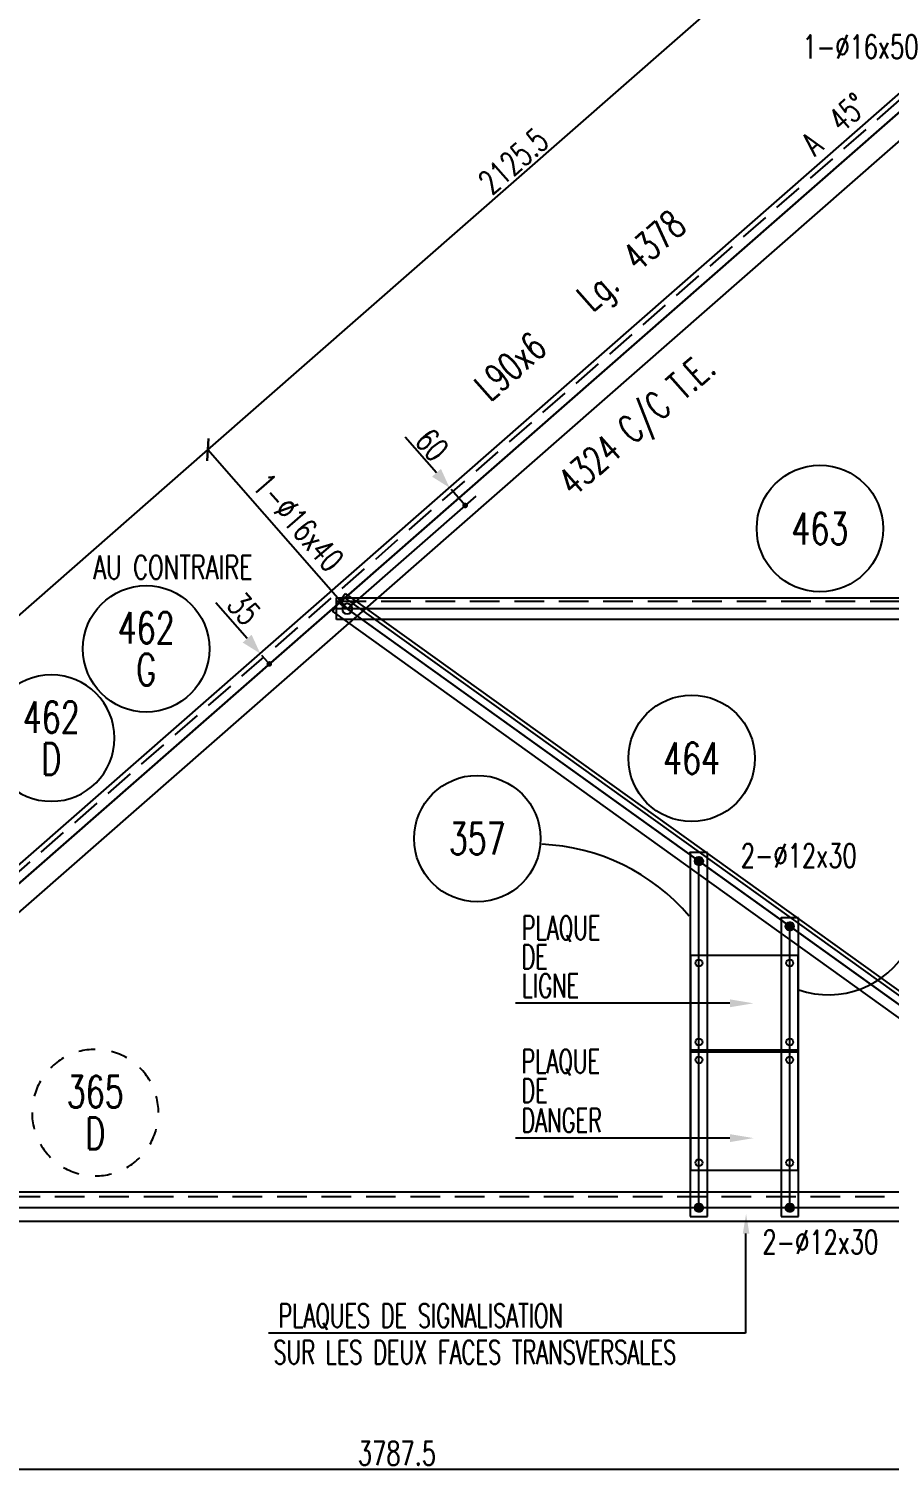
# Model space of a CAD drawing. Extents: x 142141 to 158361, y -178354 to -166874.
# Drawn here: x 150325 to 152502, y -173139 to -169475 of the extents above; entities that cross this region are included whole.
import ezdxf
from ezdxf.enums import TextEntityAlignment as Align

# ---------------------------------------------------------------- set-up
doc = ezdxf.new("R2010")
doc.units = 0
doc.header["$LTSCALE"] = 150
doc.header["$MEASUREMENT"] = 0
doc.linetypes.add('DASHED', pattern=[0.75, 0.5, -0.25])
doc.layers.get('0').update_dxf_attribs({"linetype": 'CONTINUOUS'})
for name, color, linetype in [('ASSI', 6, 'CONTINUOUS'), ('BOLLINI_1', 7, 'CONTINUOUS'), ('BOLLINI_5', 7, 'CONTINUOUS'), ('FORI', 2, 'CONTINUOUS'), ('LINEA_ANG', 2, 'CONTINUOUS'), ('LINEE_PIASTRE', 2, 'CONTINUOUS'), ('LS', 7, 'CONTINUOUS'), ('PIASTRE', 5, 'CONTINUOUS'), ('QT_MAL', 7, 'CONTINUOUS'), ('QT_MPR', 7, 'CONTINUOUS'), ('TESTI_A_P', 7, 'CONTINUOUS'), ('TRAT-Y', 7, 'DASHED')]:
    doc.layers.add(name, color=color, linetype=linetype)
doc.styles.add('QUOTE', font='ROMANS8.SHX', dxfattribs={"width": 0.7})
doc.styles.add('RQL', font='ROMANS8.SHX', dxfattribs={"width": 0.7})
doc.styles.add('RS', font='ROMANS8.shx', dxfattribs={"width": 0.7})
doc.styles.get("Standard").update_dxf_attribs({"font": 'ROMANS8.SHX', "width": 0.7})
doc.dimstyles.new('FRECCE1', dxfattribs={"dimtxt": 60, "dimasz": 6.6667, "dimexe": 0, "dimexo": 0, "dimgap": 1, "dimtad": 1, "dimdec": 0, "dimzin": 0, "dimdsep": 46, "dimtxsty": 'RS', "dimblk1": 'QUOTP', "dimblk2": 'QUOTF', "dimsah": 1, "dimcen": 0, "dimclrd": 2, "dimclre": 2, "dimclrt": 7, "dimadec": 0, "dimazin": 0, "dimtfac": 1, "dimtdec": 0, "dimtix": 1, "dimtmove": 2, "dimatfit": 3, "dimldrblk": 'QUOTP', "dimfxl": 1, "dimtolj": 1, "dimtzin": 0, "dimarcsym": 0})
doc.dimstyles.new('TRATTO', dxfattribs={"dimscale": 0, "dimtxt": 60, "dimasz": 40, "dimexe": 0, "dimexo": 0, "dimgap": 10, "dimtad": 1, "dimrnd": 0.5, "dimdsep": 46, "dimtxsty": 'RS', "dimblk1": 'OBLIQUE', "dimblk2": 'OBLIQUE', "dimsah": 1, "dimcen": 0.09, "dimclrd": 2, "dimclre": 2, "dimclrt": 7, "dimadec": 0, "dimazin": 0, "dimtfac": 1, "dimtix": 1, "dimtmove": 2, "dimatfit": 3, "dimfxl": 1, "dimtolj": 1, "dimtzin": 0, "dimarcsym": 0})

# ---------------------------------------------------------------- blocks, each defined once
blk = doc.blocks.new('ASSE98')
blk.add_line((0, 0), (1, 0))
at = {"color": 7, "style": 'QUOTE', "width": 0.5, "flags": 1}
for tag, p in [('TI', (1.38308, 6.82731)), ('DI_S', (1.38308, 6.42178)), ('D_S', (1.38308, 6.02092)), ('E_S', (1.38308, 5.68065)), ('NFORI', (1.36454, 5.29792)), ('ALAR', (1.36349, 4.93246)), ('FAM', (1.3775, 4.54645)), ('ALA', (1.38308, 4.19257)), ('DISP2', (1.38308, 3.84971)), ('DISP1', (1.38308, 3.50686)), ('PINZAF', (1.38308, 3.164)), ('PINZAI', (1.38308, 2.82114)), ('TRP', (1.38308, 2.47829)), ('NP', (1.38308, 2.13543)), ('SV', (1.38308, 1.79257)), ('PESO', (1.38308, 1.44971)), ('QUA', (1.38308, 1.10686)), ('LUN', (1.38308, 0.764)), ('PROF', (1.38308, 0.42114)), ('POS', (1.38308, 0.07829))]:
    blk.add_attdef(tag, p, '', height=0.2, dxfattribs=at)
at = {"color": 7, "flags": 1}
for tag, p in [('LAV1', (3.07431, 6.82847)), ('LAV2', (3.07431, 6.49513)), ('LAV3', (3.07431, 6.1618)), ('LAV4', (3.07431, 5.82847)), ('LAV5', (3.07431, 5.49513)), ('LAV6', (3.07431, 5.1618)), ('LAV7', (3.07431, 4.82847)), ('LAV8', (3.07431, 4.49513)), ('LAV9', (3.07431, 4.1618)), ('LAV10', (3.07431, 3.82847))]:
    blk.add_attdef(tag, p, '', height=0.2, dxfattribs=at)
blk = doc.blocks.new('16')
blk.add_circle((0, 0), 1)
blk = doc.blocks.new('YYY')
blk.add_circle((0, 0), 8)
at = {"color": 3, "style": 'RQL', "width": 0.7}
for tag, p in [('POS3', (0, 0.65)), ('POS2', (0, -4.63))]:
    blk.add_attdef(tag, text='', height=4, dxfattribs=at).set_placement(p, align=Align.CENTER)
at = {"style": 'RQL', "width": 0.7, "flags": 1}
blk.add_attdef('TIPO', text='', height=3, dxfattribs=at).set_placement((0, 0), align=Align.MIDDLE_CENTER)
blk = doc.blocks.new('_OBLIQUE')
at = {"color": 0, "linetype": 'ByBlock'}
blk.add_line((-0.5, -0.5), (0.5, 0.5), dxfattribs=at)
blk = doc.blocks.new('*D60')
at = {"layer": 'QT_MPR', "color": 2, "lineweight": -2, "transparency": 16777216}
for p, q in [((149124.5, -171988.4), (150778.3, -170539.6)), ((151130.9, -170942.1), (150778.3, -170539.6)), ((149460.7, -172372.1), (149124.5, -171988.4))]:
    blk.add_line(p, q, dxfattribs=at)
at = {"layer": 'QT_MPR', "color": 2, "lineweight": -2, "transparency": 16777216, "xscale": 40, "yscale": 40, "zscale": 40}
for p, rotation in [((150778.3, -170539.6), 41.22075104371856), ((149124.5, -171988.4), 221.2207510437186)]:
    blk.add_blockref('_OBLIQUE', p, dxfattribs=dict(at, rotation=rotation))
at = {"layer": 'QT_MPR', "color": 7, "transparency": 16777216, "insert": (149925, -171233.9), "char_height": 60, "attachment_point": 5, "rotation": 41.2208, "style": 'RS'}
blk.add_mtext('\\A1;2198.5', dxfattribs=at)
blk = doc.blocks.new('*D61')
at = {"layer": 'QT_MPR', "color": 2, "lineweight": -2, "transparency": 16777216}
for p, q in [((150778.3, -170539.6), (152377, -169139)), ((152713.2, -169522.7), (152377, -169139)), ((151130.9, -170942.1), (150778.3, -170539.6))]:
    blk.add_line(p, q, dxfattribs=at)
at = {"layer": 'QT_MPR', "color": 2, "lineweight": -2, "transparency": 16777216, "xscale": 40, "yscale": 40, "zscale": 40}
for p, rotation in [((152377, -169139), 41.22075104371856), ((150778.3, -170539.6), 221.2207510437186)]:
    blk.add_blockref('_OBLIQUE', p, dxfattribs=dict(at, rotation=rotation))
at = {"layer": 'QT_MPR', "color": 7, "transparency": 16777216, "insert": (151551.3, -169809.2), "char_height": 60, "attachment_point": 5, "rotation": 41.2208, "style": 'RS'}
blk.add_mtext('\\A1;2125.5', dxfattribs=at)
blk = doc.blocks.new('QUOTP')
at = {"layer": 'ASSI', "color": 2, "const_width": 1.07}
blk.add_lwpolyline([(-0.53, 0, 1), (0.53, 0, 1)], format="xyb", close=True, dxfattribs=at)
blk = doc.blocks.new('QUOTF')
at = {"layer": 'LS', "color": 2}
blk.add_line((7.5, 0), (25.5, 0), dxfattribs=at)
blk.add_solid([(7.5, 2.25), (0, 0), (7.5, -2.25)], dxfattribs=at)
blk = doc.blocks.new('*D119')
at = {"layer": 'QT_MAL', "color": 2, "lineweight": -2, "transparency": 16777216}
for p, q in [((151424.8, -170675.8), (151394.1, -170640.7)), ((151429.2, -170680.8), (151429.2, -170680.8))]:
    blk.add_line(p, q, dxfattribs=at)
at = {"layer": 'QT_MAL', "color": 2, "lineweight": -2, "transparency": 16777216, "xscale": 6.6667, "yscale": 6.6667, "zscale": 6.6667}
for name, p, rotation in [('QUOTF', (151389.7, -170635.7), 131.2207510432782), ('QUOTP', (151429.2, -170680.8), 311.2207510432781)]:
    blk.add_blockref(name, p, dxfattribs=dict(at, rotation=rotation))
at = {"layer": 'QT_MAL', "color": 7, "transparency": 16777216, "insert": (151345.4, -170527.6), "char_height": 60, "attachment_point": 5, "rotation": 311.2208, "style": 'RS'}
blk.add_mtext('\\A1;60', dxfattribs=at)
blk = doc.blocks.new('*D120')
at = {"layer": 'QT_MAL', "color": 2, "lineweight": -2, "transparency": 16777216}
for p, q in [((150929.2, -171076.7), (150914.9, -171060.5)), ((150933.6, -171081.8), (150933.6, -171081.8))]:
    blk.add_line(p, q, dxfattribs=at)
at = {"layer": 'QT_MAL', "color": 2, "lineweight": -2, "transparency": 16777216, "xscale": 6.6667, "yscale": 6.6667, "zscale": 6.6667}
for name, p, rotation in [('QUOTF', (150910.6, -171055.4), 131.2207510432782), ('QUOTP', (150933.6, -171081.8), 311.2207510432781)]:
    blk.add_blockref(name, p, dxfattribs=dict(at, rotation=rotation))
at = {"layer": 'QT_MAL', "color": 7, "transparency": 16777216, "insert": (150869.6, -170942), "char_height": 60, "attachment_point": 5, "rotation": 311.2208, "style": 'RS'}
blk.add_mtext('\\A1;35', dxfattribs=at)
blk = doc.blocks.new('www')
at = {"linetype": 'Continuous'}
for start, end in [(90, 105), (60, 75), (120, 135), (30, 45), (150, 165), (0, 15), (180, 195), (330, 345), (210, 225), (240, 255), (300, 315), (270, 285)]:
    blk.add_arc((0, 0), 8, start, end, dxfattribs=at)
at = {"color": 3, "style": 'RQL', "width": 0.7}
for tag, p in [('POS3', (0, 0.65)), ('POS2', (0, -4.63))]:
    blk.add_attdef(tag, text='', height=4, dxfattribs=at).set_placement(p, align=Align.CENTER)
at = {"style": 'RQL', "width": 0.7, "flags": 1}
blk.add_attdef('TIPO', text='', height=3, dxfattribs=at).set_placement((0, 0), align=Align.MIDDLE_CENTER)
blk = doc.blocks.new('xxx')
blk.add_circle((0, 0), 8)
at = {"color": 3, "style": 'RQL', "width": 0.7}
blk.add_attdef('POS', text='', height=4, dxfattribs=at).set_placement((0, 0), align=Align.MIDDLE)
at = {"style": 'RQL', "width": 0.7, "flags": 1}
for tag, p in [('POS1', (-0.39, -5.42)), ('TIPO', (-0.39, -8.66))]:
    blk.add_attdef(tag, p, '', height=2, dxfattribs=at)
blk = doc.blocks.new('*D75')
at = {"layer": 'LS', "color": 2, "lineweight": -2, "transparency": 16777216}
for p, q in [((149362.9, -172457.8), (149362.9, -173119.2)), ((153150.5, -172457.8), (153150.5, -173119.2)), ((149362.9, -173119.2), (153150.5, -173119.2))]:
    blk.add_line(p, q, dxfattribs=at)
at = {"layer": 'LS', "color": 2, "lineweight": -2, "transparency": 16777216, "xscale": 40, "yscale": 40, "zscale": 40, "rotation": 180}
blk.add_blockref('_OBLIQUE', (149362.9, -173119.2), dxfattribs=at)
at = {"layer": 'LS', "color": 2, "lineweight": -2, "transparency": 16777216, "xscale": 40, "yscale": 40, "zscale": 40}
blk.add_blockref('_OBLIQUE', (153150.5, -173119.2), dxfattribs=at)
at = {"layer": 'LS', "color": 7, "transparency": 16777216, "insert": (151256.7, -173079.2), "char_height": 60, "attachment_point": 5, "style": 'RS'}
blk.add_mtext('\\A1;3787.5', dxfattribs=at)
blk = doc.blocks.new('bull')
at = {"style": 'RS', "width": 0.7, "flags": 1}
for tag, p in [('NN', (-12.25, 0)), ('DIAMETRO', (0, -4.86)), ('SERRAGGIO', (0, -9.71)), ('LUNGHEZZA', (0, -14.57)), ('NB', (0, -19.43)), ('TIPO', (0, -24.12)), ('EL', (-0.14, -29))]:
    blk.add_attdef(tag, p, '', height=3, dxfattribs=at)
at = {"style": 'RS', "width": 0.7}
blk.add_attdef('BULLONE', (0, 0), '', height=3, dxfattribs=at)
blk = doc.blocks.new('12')
at = {"color": 0}
for p, q in [((-1, 0.06), (-0.06, 1)), ((-1, 0.01), (-0.01, 1)), ((-1, -0.03), (0.03, 1)), ((-1, -0.07), (0.07, 1)), ((0.09, -1), (-1, 0.09)), ((0.05, -1), (-1, 0.05)), ((0, -1), (-1, 0)), ((-0.99, 0.16), (-0.16, 0.99)), ((-0.99, 0.11), (-0.11, 0.99)), ((-0.99, -0.11), (0.11, 0.99)), ((-0.99, -0.15), (0.15, 0.99)), ((0.17, -0.99), (-0.99, 0.17)), ((0.13, -0.99), (-0.99, 0.13)), ((-0.98, 0.22), (-0.22, 0.98)), ((-0.98, -0.19), (0.19, 0.98)), ((0.21, -0.98), (-0.98, 0.21)), ((-0.97, -0.23), (0.23, 0.97)), ((0.24, -0.97), (-0.97, 0.24)), ((-0.96, 0.28), (-0.28, 0.96)), ((-0.96, -0.27), (0.27, 0.96)), ((0.28, -0.96), (-0.96, 0.28)), ((-0.95, -0.3), (0.3, 0.95)), ((0.31, -0.95), (-0.95, 0.31)), ((-0.94, 0.34), (-0.34, 0.94)), ((-0.94, -0.33), (0.33, 0.94)), ((0.35, -0.94), (-0.94, 0.35)), ((-0.93, -0.37), (0.37, 0.93)), ((0.38, -0.93), (-0.93, 0.38)), ((-0.92, -0.4), (0.4, 0.92)), ((-0.91, 0.42), (-0.42, 0.91)), ((0.41, -0.91), (-0.91, 0.41)), ((-0.9, -0.43), (0.43, 0.9)), ((0.44, -0.9), (-0.9, 0.44)), ((-0.89, -0.46), (0.46, 0.89)), ((0.47, -0.88), (-0.88, 0.47)), ((-0.87, -0.49), (0.49, 0.87)), ((0.5, -0.87), (-0.87, 0.5)), ((-0.86, 0.52), (-0.52, 0.86)), ((-0.86, -0.52), (0.52, 0.86)), ((0.53, -0.85), (-0.85, 0.53)), ((-0.84, -0.54), (0.54, 0.84)), ((0.55, -0.83), (-0.83, 0.55)), ((-0.82, -0.57), (0.57, 0.82)), ((0.58, -0.81), (-0.81, 0.58)), ((-0.8, -0.6), (0.6, 0.8)), ((0.61, -0.79), (-0.79, 0.61)), ((-0.78, -0.62), (0.62, 0.78)), ((0.63, -0.78), (-0.78, 0.63)), ((-0.76, -0.65), (0.65, 0.76)), ((0.66, -0.75), (-0.75, 0.66)), ((-0.74, -0.67), (0.67, 0.74)), ((0.68, -0.73), (-0.73, 0.68)), ((-0.72, -0.69), (0.69, 0.72)), ((0.7, -0.71), (-0.71, 0.7)), ((-0.7, -0.72), (0.72, 0.7)), ((0.73, -0.69), (-0.69, 0.73)), ((0.75, -0.67), (-0.67, 0.75)), ((-0.67, -0.74), (0.74, 0.67)), ((-0.65, -0.76), (0.76, 0.65)), ((0.77, -0.64), (-0.64, 0.77)), ((-0.63, -0.78), (0.78, 0.63)), ((0.79, -0.62), (-0.62, 0.79)), ((-0.6, -0.8), (0.8, 0.6)), ((0.81, -0.59), (-0.59, 0.81)), ((-0.57, -0.82), (0.82, 0.57)), ((0.83, -0.56), (-0.56, 0.83)), ((-0.55, -0.84), (0.84, 0.55)), ((0.84, -0.54), (-0.54, 0.84)), ((-0.52, -0.85), (0.85, 0.52)), ((0.86, -0.51), (-0.51, 0.86)), ((-0.49, -0.87), (0.87, 0.49)), ((0.88, -0.48), (-0.48, 0.88)), ((-0.46, -0.89), (0.89, 0.46)), ((0.89, -0.45), (-0.45, 0.89)), ((-0.43, -0.9), (0.9, 0.43)), ((0.91, -0.42), (-0.42, 0.91)), ((-0.4, -0.92), (0.92, 0.4)), ((0.92, -0.39), (-0.39, 0.92)), ((-0.37, -0.93), (0.93, 0.37)), ((0.93, -0.36), (-0.36, 0.93)), ((-0.34, -0.94), (0.94, 0.34)), ((0.95, -0.33), (-0.33, 0.95)), ((-0.3, -0.95), (0.95, 0.3)), ((0.96, -0.29), (-0.29, 0.96)), ((-0.27, -0.96), (0.96, 0.27)), ((0.97, -0.26), (-0.26, 0.97)), ((-0.23, -0.97), (0.97, 0.23)), ((0.98, -0.22), (-0.22, 0.98)), ((-0.2, -0.98), (0.98, 0.2)), ((0.98, -0.18), (-0.18, 0.98)), ((-0.16, -0.99), (0.99, 0.16)), ((0.99, -0.14), (-0.14, 0.99)), ((-0.12, -0.99), (0.99, 0.12)), ((0.99, -0.1), (-0.1, 0.99)), ((-0.08, -1), (1, 0.08)), ((1, -0.06), (-0.06, 1)), ((-0.04, -1), (1, 0.04)), ((1, -0.02), (-0.02, 1)), ((1, 0.02), (0.02, 1)), ((1, 0.07), (0.07, 1)), ((0.99, 0.12), (0.12, 0.99)), ((0.98, 0.17), (0.17, 0.98)), ((0.97, 0.23), (0.23, 0.97)), ((0.96, 0.29), (0.29, 0.96)), ((0.93, 0.36), (0.36, 0.93)), ((0.9, 0.44), (0.44, 0.9)), ((0.84, 0.55), (0.55, 0.84)), ((-0.04, -1), (-1, -0.04)), ((-0.09, -1), (-1, -0.09)), ((-0.14, -0.99), (-0.99, -0.14)), ((-0.2, -0.98), (-0.98, -0.2)), ((-0.25, -0.97), (-0.97, -0.25)), ((-0.32, -0.95), (-0.95, -0.32)), ((-0.39, -0.92), (-0.92, -0.39)), ((-0.48, -0.88), (-0.88, -0.48)), ((-0.6, -0.8), (-0.8, -0.6)), ((0.01, -1), (1, -0.01)), ((0.05, -1), (1, -0.05)), ((0.1, -0.99), (0.99, -0.1)), ((0.15, -0.99), (0.99, -0.15)), ((0.21, -0.98), (0.98, -0.21)), ((0.27, -0.96), (0.96, -0.27)), ((0.33, -0.94), (0.94, -0.33)), ((0.41, -0.91), (0.91, -0.41)), ((0.5, -0.87), (0.87, -0.5)), ((0.66, -0.75), (0.75, -0.66))]:
    blk.add_line(p, q, dxfattribs=at)
blk.add_circle((0, 0), 1)
blk = doc.blocks.new('MRKR_98')
blk.add_point((0, 0))
at = {"color": 7, "style": 'QUOTE', "width": 0.5, "flags": 1}
for tag, p in [('NFORI', (3.72, 5.3)), ('TI', (3.73, 6.83)), ('DI_S', (3.73, 6.42)), ('D_S', (3.73, 6.02)), ('E_S', (3.73, 5.68)), ('AUX2', (3.71, 4.93)), ('AUX1', (3.73, 4.19)), ('FAM', (3.73, 4.55)), ('COMMESSA', (3.73, 3.85)), ('MD', (3.73, 3.51)), ('MP', (3.73, 3.16)), ('LARGHEZZA', (3.73, 2.82)), ('SPESSORE', (3.73, 2.48)), ('NP', (3.73, 2.14)), ('SV', (3.73, 1.79)), ('PESO', (3.73, 1.45)), ('QUA', (3.73, 1.11)), ('LUN', (3.73, 0.76)), ('PROF', (3.73, 0.42)), ('POS', (3.73, 0.08))]:
    blk.add_attdef(tag, p, '', height=0.2, dxfattribs=at)
at = {"color": 7, "flags": 1}
for tag, p in [('LAV1', (5.26, 6.88)), ('LAV2', (5.26, 6.55)), ('LAV3', (5.26, 6.21)), ('LAV4', (5.26, 5.88)), ('LAV5', (5.26, 5.55)), ('LAV6', (5.26, 5.21)), ('LAV7', (5.26, 4.88)), ('LAV8', (5.26, 4.55)), ('LAV9', (5.26, 4.21)), ('LAV10', (5.26, 3.88))]:
    blk.add_attdef(tag, p, '', height=0.2, dxfattribs=at)

msp = doc.modelspace()

# ---------------------------------------------------------------- linework, layer by layer
at = {"layer": 'LINEA_ANG'}
for p, q in [((149417.324, -172363.614), (152710.352, -169478.679)), ((152769.658, -169546.375), (149508.974, -172402.975)), ((151093.264, -170948.319), (151125.333, -170903.636)), ((151103.942, -170969.127), (151103.942, -170914.127)), ((151103.942, -170914.127), (152943.942, -170914.127)), ((151125.333, -170903.636), (153160.456, -172364.218)), ((153128.387, -172408.901), (151093.264, -170948.319)), ((152943.942, -170969.127), (151103.942, -170969.127)), ((149265.913, -172417.813), (153177.913, -172417.813)), ((153177.913, -172492.813), (149265.913, -172492.813))]:
    msp.add_line(p, q, dxfattribs=at)
at = {"layer": 'LINEA_ANG', "color": 2}
msp.add_line((151120.085, -170910.948), (153155.208, -172371.53), dxfattribs=at)
at = {"layer": 'LINEE_PIASTRE'}
for p, q in [((152042.787, -171558.785), (151998.787, -171558.785)), ((151998.787, -171558.785), (151998.787, -172479.785)), ((152042.787, -172479.785), (152042.787, -171558.785)), ((152272.787, -171723.799), (152228.787, -171723.799)), ((152228.787, -171723.799), (152228.787, -172479.84)), ((152272.787, -172479.84), (152272.787, -171723.799)), ((151998.787, -172479.785), (152042.787, -172479.785)), ((152228.787, -172479.84), (152272.787, -172479.84))]:
    msp.add_line(p, q, dxfattribs=at)
at = {"layer": 'LS', "color": 6}
for p, q in [((149362.913, -172457.813), (152713.161, -169522.749)), ((151456.557, -170656.864), (151130.942, -170942.127)), ((152916.84, -170942.127), (151130.942, -170942.127)), ((151130.942, -170942.127), (153121.882, -172370.999)), ((152020.787, -172457.813), (152020.787, -171580.757)), ((152250.787, -172457.813), (152250.787, -171745.825)), ((152138.672, -172523.138), (152138.672, -172775.412)), ((152138.672, -172775.412), (150931.596, -172775.412))]:
    msp.add_line(p, q, dxfattribs=at)
for points in [[(152000.787, -171818.659), (152270.787, -171818.659), (152270.787, -172058.659), (152000.787, -172058.659)], [(152000.787, -172063.659), (152270.787, -172063.659), (152270.787, -172363.659), (152000.787, -172363.659)]]:
    msp.add_lwpolyline(points, close=True, dxfattribs=at)
for points in [[(152099.151, -171940.505), (151556.332, -171940.505)], [(152099.151, -172281.619), (151556.332, -172281.619)], [(152138.672, -172664.737), (152138.672, -172775.412)]]:
    msp.add_lwpolyline(points, dxfattribs=at)
at = {"layer": 'LS', "color": 7}
for centre in [(152020.787, -171838.659), (152250.787, -171838.659), (152020.787, -172038.659), (152250.787, -172038.659), (152020.787, -172083.659), (152250.787, -172083.659), (152020.787, -172343.659), (152250.787, -172343.659)]:
    msp.add_circle(centre, 8.75, dxfattribs=at)
at = {"layer": 'LS', "color": 6}
for centre, radius, start, end in [((151602.297, -172055.006), 517.195, 40.396374, 87.671344), ((152349.318, -171689.909), 229.007, 250.655614, 331.383886)]:
    msp.add_arc(centre, radius, start, end, dxfattribs=at)
for points in [[(152099.151, -171930.505), (152159.151, -171940.505), (152099.151, -171950.505)], [(152099.151, -172271.619), (152159.151, -172281.619), (152099.151, -172291.619)], [(152131.906, -172523.082), (152140.24, -172473.082), (152148.573, -172523.082)]]:
    msp.add_solid(points, dxfattribs=at)
at = {"layer": 'TRAT-Y'}
for p, q in [((149425.89, -172373.392), (152718.918, -169488.457)), ((151103.942, -170923.127), (152943.942, -170923.127)), ((149265.913, -172429.313), (153177.913, -172429.313))]:
    msp.add_line(p, q, dxfattribs=at)

# ---------------------------------------------------------------- block references
at = {"layer": 'ASSI'}
ref = msp.add_blockref('ASSE98', (152733.415, -169505.005), dxfattribs=dict(at, xscale=4378, rotation=221.2207510437186))
ref.add_attrib('PROF', 'L90x6', (151492.046, -170420.151), dxfattribs={"layer": '0', "color": 2, "height": 70, "rotation": 41.220751, "style": 'QUOTE', "width": 0.7})
ref.add_attrib('LUN', '4378', (151866.881, -170091.768), dxfattribs={"layer": '0', "color": 2, "height": 70, "rotation": 41.220751, "style": 'QUOTE', "width": 0.7})
ref.add_attrib('PESO', '4324 C/C T.E.', (151702.914, -170660.847), dxfattribs={"layer": '0', "color": 2, "height": 70, "rotation": 41.220751, "style": 'QUOTE', "width": 0.7})
ref.add_attrib('SV', 'Lg.', (151750.945, -170193.336), dxfattribs={"layer": '0', "color": 2, "height": 70, "rotation": 41.220751, "style": 'QUOTE', "width": 0.7})
ref.add_attrib('LAV1', 'CB 43x43', (149642.874, -172397.149), dxfattribs={"layer": '0', "color": 7, "height": 60, "rotation": 41.220751, "width": 0.7})
ref.add_attrib('LAV2', 'A  45%%d', (152314.562, -169799.047), dxfattribs={"layer": '0', "color": 254, "height": 60, "rotation": 41.220751, "width": 0.7})
for p, xscale, rotation in [((153144.13, -172386.966), 2505, 144.333479745223), ((152943.942, -170942.127), 1840, 180)]:
    msp.add_blockref('ASSE98', p, dxfattribs=dict(at, xscale=xscale, rotation=rotation))
at = {"layer": 'ASSI', "xscale": 3912, "zscale": 3912, "rotation": 180.0000000000007}
msp.add_blockref('ASSE98', (153177.913, -172457.813), dxfattribs=at)
at = {"layer": 'BOLLINI_1', "xscale": 20, "yscale": 20, "zscale": 20}
for p, values in [((152327.085, -170739.184), {'POS': '463'}), ((152002.494, -171320.563), {'POS': '464'}), ((151460.006, -171523.747), {'POS': '357'})]:
    msp.add_blockref('xxx', p, dxfattribs=at).add_auto_attribs(values)
at = {"layer": 'BOLLINI_5', "xscale": 19.99970832482618, "yscale": 19.99970832476798, "zscale": 19.99970832479172}
msp.add_blockref('YYY', (150622.079, -171043.475), dxfattribs=at).add_auto_attribs({'POS3': '462', 'POS2': 'G'})
at = {"layer": 'BOLLINI_5'}
ref = msp.add_blockref('YYY', (150381.942, -171269.384), dxfattribs=dict(at, xscale=-19.99970832482618, yscale=19.99970832476798, zscale=19.99970832479172))
ref.add_attrib('POS3', '462', dxfattribs={"layer": '0', "color": 3, "height": 79.9988, "style": 'RQL', "width": 0.7}).set_placement((150381.942, -171256.445), align=Align.CENTER)
ref.add_attrib('POS2', 'D', dxfattribs={"layer": '0', "color": 3, "height": 79.999, "style": 'RQL', "width": 0.7}).set_placement((150381.942, -171361.992), align=Align.CENTER)
at = {"layer": 'FORI', "xscale": -13, "yscale": 13, "zscale": 13, "rotation": 359.4892532489999}
msp.add_blockref('16', (151130.942, -170942.127), dxfattribs=at)
at = {"layer": 'FORI', "xscale": 10.5, "yscale": 10.5, "zscale": 10.5}
for p in [(152020.787, -171580.757), (152250.787, -171745.825), (152020.787, -172457.813), (152250.787, -172457.813)]:
    msp.add_blockref('12', p, dxfattribs=at)
at = {"layer": 'LS', "color": 7, "xscale": 20, "yscale": 20, "zscale": 20}
for p, values in [((152283.199, -169549.959), {'BULLONE': '1-%%c16x50                '}), ((152126.796, -171596.774), {'BULLONE': '2-%%c12x30                '}), ((152181.552, -172574.551), {'BULLONE': '2-%%c12x30                '})]:
    msp.add_blockref('bull', p, dxfattribs=at).add_auto_attribs(values)
at = {"layer": 'LS', "color": 7, "xscale": 19.99999999999999, "yscale": 19.99999999999999, "zscale": 19.99999999999999, "rotation": 311.2207510437153}
msp.add_blockref('bull', (150887.603, -170632.865), dxfattribs=at).add_auto_attribs({'BULLONE': '1-%%c16x40                '})
at = {"layer": 'LS', "color": 6, "xscale": 19.99999999999947, "yscale": 19.99999999999947, "zscale": 19.99999999999947}
msp.add_blockref('www', (150493.167, -172217.216), dxfattribs=at).add_auto_attribs({'POS3': '365', 'POS2': 'D'})
at = {"layer": 'PIASTRE', "xscale": 20, "yscale": 20, "zscale": 20}
for p in [(151998.787, -171558.785), (152228.787, -171724.84)]:
    msp.add_blockref('MRKR_98', p, dxfattribs=at)

# ---------------------------------------------------------------- texts
at = {"layer": 'TESTI_A_P', "style": 'RS'}
for s, width, p in [('AU CONTRAIRE', 0.7, (150488.356, -170867.08)), ('PLAQUE', 0.65, (151572.52, -171779.53)), ('DE', 0.65, (151571.823, -171852.916)), ('LIGNE', 0.65, (151572.52, -171925.886)), ('PLAQUE', 0.65, (151571.611, -172117.111)), ('DE', 0.65, (151571.611, -172191.357)), ('DANGER', 0.65, (151571.611, -172266.703)), ('PLAQUES DE SIGNALISATION', 0.65, (150956.674, -172760.7)), ('SUR LES DEUX FACES TRANSVERSALES', 0.65, (150943.988, -172853.314))]:
    msp.add_text(s, height=60, dxfattribs=dict(at, width=width)).set_placement(p)

# ---------------------------------------------------------------- dimensions: what is measured, and where the dimension line sits
at = {"layer": 'LS'}
dim = msp.add_linear_dim(base=(153150.504, -173119.207), p1=(149362.913, -172457.813), p2=(153150.504, -172457.813), dimstyle='TRATTO', override={"dimscale": 1}, dxfattribs=at)
dim.commit()
dim.dimension.update_dxf_attribs({"geometry": '*D75', "text_midpoint": (151256.709, -173079.207)})
at = {"layer": 'QT_MAL'}
for base, p1, p2, text, picture, middle in [((151389.673, -170635.691), (151429.211, -170680.821), (151389.673, -170635.691), '60', '*D119', (151345.415, -170527.645)), ((150910.551, -171055.437), (150933.614, -171081.764), (150910.551, -171055.437), '35', '*D120', (150869.581, -170942.042))]:
    dim = msp.add_linear_dim(base=base, p1=p1, p2=p2, angle=131.220751, text=text, dimstyle='FRECCE1', dxfattribs=at)
    dim.commit()
    dim.dimension.update_dxf_attribs({"geometry": picture, "text_midpoint": middle, "dimtype": 160})
at = {"layer": 'QT_MPR'}
for base, p1, p2, text, picture, middle in [((152376.967, -169138.999), (151130.942, -170942.127), (152713.161, -169522.749), '2125.5', '*D61', (151551.262, -169809.198)), ((150778.274, -170539.572), (149460.696, -172372.148), (151130.942, -170942.127), '2198.5', '*D60', (149925.03, -171233.898))]:
    dim = msp.add_linear_dim(base=base, p1=p1, p2=p2, angle=41.220751, text=text, dimstyle='TRATTO', override={"dimscale": 1}, dxfattribs=at)
    dim.commit()
    dim.dimension.update_dxf_attribs({"geometry": picture, "text_midpoint": middle, "dimtype": 160})

doc.saveas('drawing.dxf')
